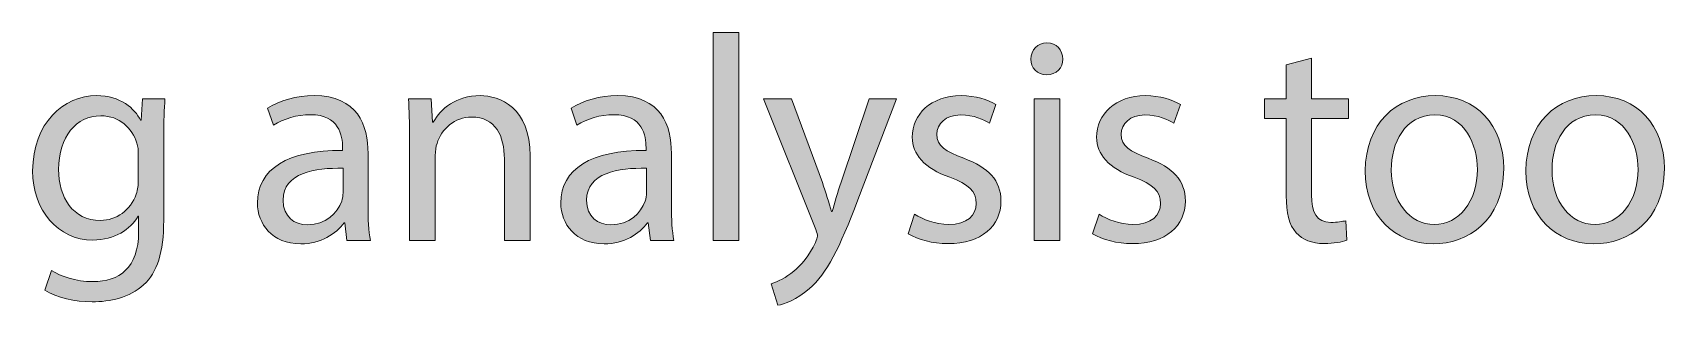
# Model space of a CAD drawing. Header units: inches. Extents: x 0.1 to 22.4, y -34.4 to -0.1.
# Drawn here: x 15.576 to 17.899, y -7.358 to -6.97 of the extents above; entities that cross this region are included whole.
import ezdxf

# ---------------------------------------------------------------- set-up
doc = ezdxf.new("R2010")
doc.units = ezdxf.units.IN
doc.header["$MEASUREMENT"] = 0
doc.layers.add('Layer 1', color=7, linetype='Continuous')

# ---------------------------------------------------------------- blocks, each defined once
blk = doc.blocks.new('block 9')
at = {"layer": 'Layer 1', "true_color": 0x231f20}
h = blk.add_hatch(color=250, dxfattribs=at)
h.dxf.hatch_style = 2
h.paths.add_polyline_path([(16.5444, -6.9703), (16.5811, -6.9703), (16.5811, -7.2661), (16.5444, -7.2661)])
h = blk.add_hatch(color=250, dxfattribs=at)
h.dxf.hatch_style = 2
edge = h.paths.add_edge_path()
edge.add_spline(control_points=[(17.0423, -7.0078), (17.0427, -7.0203), (17.0336, -7.0303), (17.019, -7.0303), (17.006, -7.0303), (16.9969, -7.0203), (16.9969, -7.0078), (16.9969, -6.9949), (17.0065, -6.9849), (17.0198, -6.9849), (17.0336, -6.9849), (17.0423, -6.9949), (17.0423, -7.0078)], knot_values=[0, 0, 0, 0, 1, 1, 1, 2, 2, 2, 3, 3, 3, 4, 4, 4, 4], degree=3, periodic=1)
h.paths.add_polyline_path([(17.0015, -7.2661), (17.0015, -7.0645), (17.0381, -7.0645), (17.0381, -7.2661)])
h = blk.add_hatch(color=250, dxfattribs=at)
h.dxf.hatch_style = 2
edge = h.paths.add_edge_path()
edge.add_spline(control_points=[(17.3965, -7.0066), (17.3965, -7.0066), (17.3965, -7.0645), (17.3965, -7.0645), (17.3965, -7.0645), (17.449, -7.0645), (17.449, -7.0645), (17.449, -7.0645), (17.449, -7.0924), (17.449, -7.0924), (17.449, -7.0924), (17.3965, -7.0924), (17.3965, -7.0924), (17.3965, -7.0924), (17.3965, -7.2011), (17.3965, -7.2011), (17.3965, -7.2261), (17.4036, -7.2403), (17.424, -7.2403), (17.4336, -7.2403), (17.4406, -7.239), (17.4452, -7.2378), (17.4452, -7.2378), (17.4469, -7.2653), (17.4469, -7.2653), (17.4398, -7.2682), (17.4285, -7.2703), (17.4144, -7.2703), (17.3973, -7.2703), (17.3835, -7.2649), (17.3748, -7.2549), (17.3644, -7.244), (17.3606, -7.2261), (17.3606, -7.2024), (17.3606, -7.2024), (17.3606, -7.0924), (17.3606, -7.0924), (17.3606, -7.0924), (17.3294, -7.0924), (17.3294, -7.0924), (17.3294, -7.0924), (17.3294, -7.0645), (17.3294, -7.0645), (17.3294, -7.0645), (17.3606, -7.0645), (17.3606, -7.0645), (17.3606, -7.0645), (17.3606, -7.0161), (17.3606, -7.0161), (17.3606, -7.0161), (17.3965, -7.0066), (17.3965, -7.0066)], knot_values=[0, 0, 0, 0, 1, 1, 1, 2, 2, 2, 3, 3, 3, 4, 4, 4, 5, 5, 5, 6, 6, 6, 7, 7, 7, 8, 8, 8, 9, 9, 9, 10, 10, 10, 11, 11, 11, 12, 12, 12, 13, 13, 13, 14, 14, 14, 15, 15, 15, 16, 16, 16, 17, 17, 17, 17], degree=3, periodic=1)
h = blk.add_hatch(color=250, dxfattribs=at)
h.dxf.hatch_style = 2
edge = h.paths.add_edge_path()
edge.add_spline(control_points=[(15.764, -7.0645), (15.7632, -7.0791), (15.7623, -7.0953), (15.7623, -7.1199), (15.7623, -7.1199), (15.7623, -7.237), (15.7623, -7.237), (15.7623, -7.2832), (15.7531, -7.3115), (15.7336, -7.329), (15.714, -7.3474), (15.6857, -7.3532), (15.6602, -7.3532), (15.6361, -7.3532), (15.6094, -7.3474), (15.5932, -7.3365), (15.5932, -7.3365), (15.6023, -7.3086), (15.6023, -7.3086), (15.6157, -7.317), (15.6365, -7.3245), (15.6615, -7.3245), (15.699, -7.3245), (15.7265, -7.3049), (15.7265, -7.254), (15.7265, -7.254), (15.7265, -7.2315), (15.7265, -7.2315), (15.7265, -7.2315), (15.7257, -7.2315), (15.7257, -7.2315), (15.7144, -7.2503), (15.6927, -7.2653), (15.6615, -7.2653), (15.6115, -7.2653), (15.5757, -7.2228), (15.5757, -7.167), (15.5757, -7.0986), (15.6202, -7.0599), (15.6665, -7.0599), (15.7015, -7.0599), (15.7206, -7.0782), (15.7294, -7.0949), (15.7294, -7.0949), (15.7302, -7.0949), (15.7302, -7.0949), (15.7302, -7.0949), (15.7319, -7.0645), (15.7319, -7.0645), (15.7319, -7.0645), (15.764, -7.0645), (15.764, -7.0645)], knot_values=[0, 0, 0, 0, 1, 1, 1, 2, 2, 2, 3, 3, 3, 4, 4, 4, 5, 5, 5, 6, 6, 6, 7, 7, 7, 8, 8, 8, 9, 9, 9, 10, 10, 10, 11, 11, 11, 12, 12, 12, 13, 13, 13, 14, 14, 14, 15, 15, 15, 16, 16, 16, 17, 17, 17, 17], degree=3, periodic=1)
edge = h.paths.add_edge_path()
edge.add_spline(control_points=[(15.7261, -7.144), (15.7261, -7.1378), (15.7257, -7.1324), (15.724, -7.1274), (15.7173, -7.1061), (15.6994, -7.0886), (15.6727, -7.0886), (15.6377, -7.0886), (15.6127, -7.1182), (15.6127, -7.1649), (15.6127, -7.2045), (15.6327, -7.2374), (15.6723, -7.2374), (15.6948, -7.2374), (15.7152, -7.2232), (15.7232, -7.1999), (15.7252, -7.1936), (15.7261, -7.1865), (15.7261, -7.1803), (15.7261, -7.1803), (15.7261, -7.144), (15.7261, -7.144)], knot_values=[0, 0, 0, 0, 1, 1, 1, 2, 2, 2, 3, 3, 3, 4, 4, 4, 5, 5, 5, 6, 6, 6, 7, 7, 7, 7], degree=3, periodic=1)
h = blk.add_hatch(color=250, dxfattribs=at)
h.dxf.hatch_style = 2
edge = h.paths.add_edge_path()
edge.add_spline(control_points=[(16.0232, -7.2661), (16.0232, -7.2661), (16.0202, -7.2407), (16.0202, -7.2407), (16.0202, -7.2407), (16.019, -7.2407), (16.019, -7.2407), (16.0077, -7.2565), (15.9861, -7.2707), (15.9573, -7.2707), (15.9165, -7.2707), (15.8957, -7.242), (15.8957, -7.2128), (15.8957, -7.164), (15.939, -7.1374), (16.0169, -7.1378), (16.0169, -7.1378), (16.0169, -7.1336), (16.0169, -7.1336), (16.0169, -7.117), (16.0123, -7.087), (15.9711, -7.087), (15.9523, -7.087), (15.9327, -7.0928), (15.9186, -7.102), (15.9186, -7.102), (15.9102, -7.0778), (15.9102, -7.0778), (15.9269, -7.067), (15.9511, -7.0599), (15.9765, -7.0599), (16.0382, -7.0599), (16.0532, -7.102), (16.0532, -7.1424), (16.0532, -7.1424), (16.0532, -7.2178), (16.0532, -7.2178), (16.0532, -7.2353), (16.054, -7.2524), (16.0565, -7.2661), (16.0565, -7.2661), (16.0232, -7.2661), (16.0232, -7.2661)], knot_values=[0, 0, 0, 0, 1, 1, 1, 2, 2, 2, 3, 3, 3, 4, 4, 4, 5, 5, 5, 6, 6, 6, 7, 7, 7, 8, 8, 8, 9, 9, 9, 10, 10, 10, 11, 11, 11, 12, 12, 12, 13, 13, 13, 14, 14, 14, 14], degree=3, periodic=1)
edge = h.paths.add_edge_path()
edge.add_spline(control_points=[(16.0177, -7.1632), (15.9777, -7.1624), (15.9323, -7.1695), (15.9323, -7.2086), (15.9323, -7.2324), (15.9482, -7.2436), (15.9669, -7.2436), (15.9932, -7.2436), (16.0098, -7.227), (16.0157, -7.2099), (16.0169, -7.2061), (16.0177, -7.202), (16.0177, -7.1982), (16.0177, -7.1982), (16.0177, -7.1632), (16.0177, -7.1632)], knot_values=[0, 0, 0, 0, 1, 1, 1, 2, 2, 2, 3, 3, 3, 4, 4, 4, 5, 5, 5, 5], degree=3, periodic=1)
h = blk.add_hatch(color=250, dxfattribs=at)
h.dxf.hatch_style = 2
edge = h.paths.add_edge_path()
edge.add_spline(control_points=[(16.1123, -7.1191), (16.1123, -7.0982), (16.1119, -7.0811), (16.1107, -7.0645), (16.1107, -7.0645), (16.1432, -7.0645), (16.1432, -7.0645), (16.1432, -7.0645), (16.1452, -7.0978), (16.1452, -7.0978), (16.1452, -7.0978), (16.1461, -7.0978), (16.1461, -7.0978), (16.1561, -7.0786), (16.1794, -7.0599), (16.2127, -7.0599), (16.2407, -7.0599), (16.284, -7.0766), (16.284, -7.1457), (16.284, -7.1457), (16.284, -7.2661), (16.284, -7.2661), (16.284, -7.2661), (16.2473, -7.2661), (16.2473, -7.2661), (16.2473, -7.2661), (16.2473, -7.1499), (16.2473, -7.1499), (16.2473, -7.1174), (16.2352, -7.0903), (16.2007, -7.0903), (16.1765, -7.0903), (16.1577, -7.1074), (16.1515, -7.1278), (16.1498, -7.1324), (16.149, -7.1386), (16.149, -7.1449), (16.149, -7.1449), (16.149, -7.2661), (16.149, -7.2661), (16.149, -7.2661), (16.1123, -7.2661), (16.1123, -7.2661), (16.1123, -7.2661), (16.1123, -7.1191), (16.1123, -7.1191)], knot_values=[0, 0, 0, 0, 1, 1, 1, 2, 2, 2, 3, 3, 3, 4, 4, 4, 5, 5, 5, 6, 6, 6, 7, 7, 7, 8, 8, 8, 9, 9, 9, 10, 10, 10, 11, 11, 11, 12, 12, 12, 13, 13, 13, 14, 14, 14, 15, 15, 15, 15], degree=3, periodic=1)
h = blk.add_hatch(color=250, dxfattribs=at)
h.dxf.hatch_style = 2
edge = h.paths.add_edge_path()
edge.add_spline(control_points=[(16.4552, -7.2661), (16.4552, -7.2661), (16.4523, -7.2407), (16.4523, -7.2407), (16.4523, -7.2407), (16.4511, -7.2407), (16.4511, -7.2407), (16.4398, -7.2565), (16.4181, -7.2707), (16.3894, -7.2707), (16.3486, -7.2707), (16.3277, -7.242), (16.3277, -7.2128), (16.3277, -7.164), (16.3711, -7.1374), (16.449, -7.1378), (16.449, -7.1378), (16.449, -7.1336), (16.449, -7.1336), (16.449, -7.117), (16.4444, -7.087), (16.4031, -7.087), (16.3844, -7.087), (16.3648, -7.0928), (16.3507, -7.102), (16.3507, -7.102), (16.3423, -7.0778), (16.3423, -7.0778), (16.359, -7.067), (16.3832, -7.0599), (16.4086, -7.0599), (16.4702, -7.0599), (16.4852, -7.102), (16.4852, -7.1424), (16.4852, -7.1424), (16.4852, -7.2178), (16.4852, -7.2178), (16.4852, -7.2353), (16.4861, -7.2524), (16.4886, -7.2661), (16.4886, -7.2661), (16.4552, -7.2661), (16.4552, -7.2661)], knot_values=[0, 0, 0, 0, 1, 1, 1, 2, 2, 2, 3, 3, 3, 4, 4, 4, 5, 5, 5, 6, 6, 6, 7, 7, 7, 8, 8, 8, 9, 9, 9, 10, 10, 10, 11, 11, 11, 12, 12, 12, 13, 13, 13, 14, 14, 14, 14], degree=3, periodic=1)
edge = h.paths.add_edge_path()
edge.add_spline(control_points=[(16.4498, -7.1632), (16.4098, -7.1624), (16.3644, -7.1695), (16.3644, -7.2086), (16.3644, -7.2324), (16.3802, -7.2436), (16.399, -7.2436), (16.4252, -7.2436), (16.4419, -7.227), (16.4477, -7.2099), (16.449, -7.2061), (16.4498, -7.202), (16.4498, -7.1982), (16.4498, -7.1982), (16.4498, -7.1632), (16.4498, -7.1632)], knot_values=[0, 0, 0, 0, 1, 1, 1, 2, 2, 2, 3, 3, 3, 4, 4, 4, 5, 5, 5, 5], degree=3, periodic=1)
h = blk.add_hatch(color=250, dxfattribs=at)
h.dxf.hatch_style = 2
edge = h.paths.add_edge_path()
edge.add_spline(control_points=[(16.8315, -7.2286), (16.8423, -7.2357), (16.8615, -7.2432), (16.8798, -7.2432), (16.9065, -7.2432), (16.919, -7.2299), (16.919, -7.2132), (16.919, -7.1957), (16.9086, -7.1861), (16.8815, -7.1761), (16.8452, -7.1632), (16.8281, -7.1432), (16.8281, -7.1191), (16.8281, -7.0865), (16.8544, -7.0599), (16.8977, -7.0599), (16.9181, -7.0599), (16.936, -7.0657), (16.9473, -7.0724), (16.9473, -7.0724), (16.9381, -7.0991), (16.9381, -7.0991), (16.9302, -7.094), (16.9156, -7.0874), (16.8969, -7.0874), (16.8752, -7.0874), (16.8631, -7.0999), (16.8631, -7.1149), (16.8631, -7.1316), (16.8752, -7.1391), (16.9015, -7.149), (16.9365, -7.1624), (16.9544, -7.1799), (16.9544, -7.2099), (16.9544, -7.2453), (16.9269, -7.2703), (16.879, -7.2703), (16.8569, -7.2703), (16.8365, -7.2649), (16.8223, -7.2565), (16.8223, -7.2565), (16.8315, -7.2286), (16.8315, -7.2286)], knot_values=[0, 0, 0, 0, 1, 1, 1, 2, 2, 2, 3, 3, 3, 4, 4, 4, 5, 5, 5, 6, 6, 6, 7, 7, 7, 8, 8, 8, 9, 9, 9, 10, 10, 10, 11, 11, 11, 12, 12, 12, 13, 13, 13, 14, 14, 14, 14], degree=3, periodic=1)
h = blk.add_hatch(color=250, dxfattribs=at)
h.dxf.hatch_style = 2
edge = h.paths.add_edge_path()
edge.add_spline(control_points=[(17.094, -7.2286), (17.1048, -7.2357), (17.124, -7.2432), (17.1423, -7.2432), (17.169, -7.2432), (17.1815, -7.2299), (17.1815, -7.2132), (17.1815, -7.1957), (17.171, -7.1861), (17.144, -7.1761), (17.1077, -7.1632), (17.0906, -7.1432), (17.0906, -7.1191), (17.0906, -7.0865), (17.1169, -7.0599), (17.1602, -7.0599), (17.1806, -7.0599), (17.1985, -7.0657), (17.2098, -7.0724), (17.2098, -7.0724), (17.2006, -7.0991), (17.2006, -7.0991), (17.1927, -7.094), (17.1781, -7.0874), (17.1594, -7.0874), (17.1377, -7.0874), (17.1256, -7.0999), (17.1256, -7.1149), (17.1256, -7.1316), (17.1377, -7.1391), (17.164, -7.149), (17.199, -7.1624), (17.2169, -7.1799), (17.2169, -7.2099), (17.2169, -7.2453), (17.1894, -7.2703), (17.1415, -7.2703), (17.1194, -7.2703), (17.099, -7.2649), (17.0848, -7.2565), (17.0848, -7.2565), (17.094, -7.2286), (17.094, -7.2286)], knot_values=[0, 0, 0, 0, 1, 1, 1, 2, 2, 2, 3, 3, 3, 4, 4, 4, 5, 5, 5, 6, 6, 6, 7, 7, 7, 8, 8, 8, 9, 9, 9, 10, 10, 10, 11, 11, 11, 12, 12, 12, 13, 13, 13, 14, 14, 14, 14], degree=3, periodic=1)
h = blk.add_hatch(color=250, dxfattribs=at)
h.dxf.hatch_style = 2
edge = h.paths.add_edge_path()
edge.add_spline(control_points=[(17.6702, -7.1636), (17.6702, -7.2382), (17.6185, -7.2707), (17.5698, -7.2707), (17.5152, -7.2707), (17.4731, -7.2307), (17.4731, -7.167), (17.4731, -7.0995), (17.5173, -7.0599), (17.5731, -7.0599), (17.631, -7.0599), (17.6702, -7.102), (17.6702, -7.1636)], knot_values=[0, 0, 0, 0, 1, 1, 1, 2, 2, 2, 3, 3, 3, 4, 4, 4, 4], degree=3, periodic=1)
edge = h.paths.add_edge_path()
edge.add_spline(control_points=[(17.5102, -7.1657), (17.5102, -7.2099), (17.5356, -7.2432), (17.5715, -7.2432), (17.6065, -7.2432), (17.6327, -7.2103), (17.6327, -7.1649), (17.6327, -7.1307), (17.6156, -7.0874), (17.5723, -7.0874), (17.529, -7.0874), (17.5102, -7.1274), (17.5102, -7.1657)], knot_values=[0, 0, 0, 0, 1, 1, 1, 2, 2, 2, 3, 3, 3, 4, 4, 4, 4], degree=3, periodic=1)
h = blk.add_hatch(color=250, dxfattribs=at)
h.dxf.hatch_style = 2
edge = h.paths.add_edge_path()
edge.add_spline(control_points=[(17.899, -7.1636), (17.899, -7.2382), (17.8473, -7.2707), (17.7985, -7.2707), (17.744, -7.2707), (17.7019, -7.2307), (17.7019, -7.167), (17.7019, -7.0995), (17.746, -7.0599), (17.8019, -7.0599), (17.8598, -7.0599), (17.899, -7.102), (17.899, -7.1636)], knot_values=[0, 0, 0, 0, 1, 1, 1, 2, 2, 2, 3, 3, 3, 4, 4, 4, 4], degree=3, periodic=1)
edge = h.paths.add_edge_path()
edge.add_spline(control_points=[(17.739, -7.1657), (17.739, -7.2099), (17.7644, -7.2432), (17.8002, -7.2432), (17.8352, -7.2432), (17.8615, -7.2103), (17.8615, -7.1649), (17.8615, -7.1307), (17.8444, -7.0874), (17.801, -7.0874), (17.7577, -7.0874), (17.739, -7.1274), (17.739, -7.1657)], knot_values=[0, 0, 0, 0, 1, 1, 1, 2, 2, 2, 3, 3, 3, 4, 4, 4, 4], degree=3, periodic=1)
h = blk.add_hatch(color=250, dxfattribs=at)
h.dxf.hatch_style = 2
edge = h.paths.add_edge_path()
edge.add_spline(control_points=[(16.6561, -7.0645), (16.6561, -7.0645), (16.7002, -7.1836), (16.7002, -7.1836), (16.7048, -7.197), (16.7098, -7.2128), (16.7131, -7.2249), (16.7131, -7.2249), (16.714, -7.2249), (16.714, -7.2249), (16.7177, -7.2128), (16.7219, -7.1974), (16.7269, -7.1828), (16.7269, -7.1828), (16.7669, -7.0645), (16.7669, -7.0645), (16.7669, -7.0645), (16.8056, -7.0645), (16.8056, -7.0645), (16.8056, -7.0645), (16.7507, -7.2082), (16.7507, -7.2082), (16.7244, -7.2774), (16.7065, -7.3128), (16.6815, -7.3345), (16.6636, -7.3503), (16.6456, -7.3565), (16.6365, -7.3582), (16.6365, -7.3582), (16.6273, -7.3274), (16.6273, -7.3274), (16.6365, -7.3245), (16.6486, -7.3186), (16.6594, -7.3095), (16.6694, -7.3015), (16.6819, -7.2874), (16.6902, -7.2686), (16.6919, -7.2649), (16.6931, -7.262), (16.6931, -7.2599), (16.6931, -7.2578), (16.6923, -7.2549), (16.6906, -7.2503), (16.6906, -7.2503), (16.6161, -7.0645), (16.6161, -7.0645), (16.6161, -7.0645), (16.6561, -7.0645), (16.6561, -7.0645)], knot_values=[0, 0, 0, 0, 1, 1, 1, 2, 2, 2, 3, 3, 3, 4, 4, 4, 5, 5, 5, 6, 6, 6, 7, 7, 7, 8, 8, 8, 9, 9, 9, 10, 10, 10, 11, 11, 11, 12, 12, 12, 13, 13, 13, 14, 14, 14, 15, 15, 15, 16, 16, 16, 16], degree=3, periodic=1)
at = {"layer": 'Layer 1', "lineweight": 0}
for points in [[(16.5444, -6.9703), (16.5811, -6.9703), (16.5811, -7.2661), (16.5444, -7.2661), (16.5444, -6.9703)], [(17.0015, -7.2661), (17.0015, -7.0645), (17.0381, -7.0645), (17.0381, -7.2661), (17.0015, -7.2661)]]:
    blk.add_lwpolyline(points, dxfattribs=at)
for points, knots in [([(17.0423, -7.0078), (17.0427, -7.0203), (17.0336, -7.0303), (17.019, -7.0303), (17.006, -7.0303), (16.9969, -7.0203), (16.9969, -7.0078), (16.9969, -6.9949), (17.0065, -6.9849), (17.0198, -6.9849), (17.0336, -6.9849), (17.0423, -6.9949), (17.0423, -7.0078)], [0, 0, 0, 0, 1, 1, 1, 2, 2, 2, 3, 3, 3, 4, 4, 4, 4]), ([(17.3965, -7.0066), (17.3965, -7.0066), (17.3965, -7.0645), (17.3965, -7.0645), (17.3965, -7.0645), (17.449, -7.0645), (17.449, -7.0645), (17.449, -7.0645), (17.449, -7.0924), (17.449, -7.0924), (17.449, -7.0924), (17.3965, -7.0924), (17.3965, -7.0924), (17.3965, -7.0924), (17.3965, -7.2011), (17.3965, -7.2011), (17.3965, -7.2261), (17.4036, -7.2403), (17.424, -7.2403), (17.4336, -7.2403), (17.4406, -7.239), (17.4452, -7.2378), (17.4452, -7.2378), (17.4469, -7.2653), (17.4469, -7.2653), (17.4398, -7.2682), (17.4285, -7.2703), (17.4144, -7.2703), (17.3973, -7.2703), (17.3835, -7.2649), (17.3748, -7.2549), (17.3644, -7.244), (17.3606, -7.2261), (17.3606, -7.2024), (17.3606, -7.2024), (17.3606, -7.0924), (17.3606, -7.0924), (17.3606, -7.0924), (17.3294, -7.0924), (17.3294, -7.0924), (17.3294, -7.0924), (17.3294, -7.0645), (17.3294, -7.0645), (17.3294, -7.0645), (17.3606, -7.0645), (17.3606, -7.0645), (17.3606, -7.0645), (17.3606, -7.0161), (17.3606, -7.0161), (17.3606, -7.0161), (17.3965, -7.0066), (17.3965, -7.0066)], [0, 0, 0, 0, 1, 1, 1, 2, 2, 2, 3, 3, 3, 4, 4, 4, 5, 5, 5, 6, 6, 6, 7, 7, 7, 8, 8, 8, 9, 9, 9, 10, 10, 10, 11, 11, 11, 12, 12, 12, 13, 13, 13, 14, 14, 14, 15, 15, 15, 16, 16, 16, 17, 17, 17, 17]), ([(15.764, -7.0645), (15.7632, -7.0791), (15.7623, -7.0953), (15.7623, -7.1199), (15.7623, -7.1199), (15.7623, -7.237), (15.7623, -7.237), (15.7623, -7.2832), (15.7531, -7.3115), (15.7336, -7.329), (15.714, -7.3474), (15.6857, -7.3532), (15.6602, -7.3532), (15.6361, -7.3532), (15.6094, -7.3474), (15.5932, -7.3365), (15.5932, -7.3365), (15.6023, -7.3086), (15.6023, -7.3086), (15.6157, -7.317), (15.6365, -7.3245), (15.6615, -7.3245), (15.699, -7.3245), (15.7265, -7.3049), (15.7265, -7.254), (15.7265, -7.254), (15.7265, -7.2315), (15.7265, -7.2315), (15.7265, -7.2315), (15.7257, -7.2315), (15.7257, -7.2315), (15.7144, -7.2503), (15.6927, -7.2653), (15.6615, -7.2653), (15.6115, -7.2653), (15.5757, -7.2228), (15.5757, -7.167), (15.5757, -7.0986), (15.6202, -7.0599), (15.6665, -7.0599), (15.7015, -7.0599), (15.7206, -7.0782), (15.7294, -7.0949), (15.7294, -7.0949), (15.7302, -7.0949), (15.7302, -7.0949), (15.7302, -7.0949), (15.7319, -7.0645), (15.7319, -7.0645), (15.7319, -7.0645), (15.764, -7.0645), (15.764, -7.0645)], [0, 0, 0, 0, 1, 1, 1, 2, 2, 2, 3, 3, 3, 4, 4, 4, 5, 5, 5, 6, 6, 6, 7, 7, 7, 8, 8, 8, 9, 9, 9, 10, 10, 10, 11, 11, 11, 12, 12, 12, 13, 13, 13, 14, 14, 14, 15, 15, 15, 16, 16, 16, 17, 17, 17, 17]), ([(16.0232, -7.2661), (16.0232, -7.2661), (16.0202, -7.2407), (16.0202, -7.2407), (16.0202, -7.2407), (16.019, -7.2407), (16.019, -7.2407), (16.0077, -7.2565), (15.9861, -7.2707), (15.9573, -7.2707), (15.9165, -7.2707), (15.8957, -7.242), (15.8957, -7.2128), (15.8957, -7.164), (15.939, -7.1374), (16.0169, -7.1378), (16.0169, -7.1378), (16.0169, -7.1336), (16.0169, -7.1336), (16.0169, -7.117), (16.0123, -7.087), (15.9711, -7.087), (15.9523, -7.087), (15.9327, -7.0928), (15.9186, -7.102), (15.9186, -7.102), (15.9102, -7.0778), (15.9102, -7.0778), (15.9269, -7.067), (15.9511, -7.0599), (15.9765, -7.0599), (16.0382, -7.0599), (16.0532, -7.102), (16.0532, -7.1424), (16.0532, -7.1424), (16.0532, -7.2178), (16.0532, -7.2178), (16.0532, -7.2353), (16.054, -7.2524), (16.0565, -7.2661), (16.0565, -7.2661), (16.0232, -7.2661), (16.0232, -7.2661)], [0, 0, 0, 0, 1, 1, 1, 2, 2, 2, 3, 3, 3, 4, 4, 4, 5, 5, 5, 6, 6, 6, 7, 7, 7, 8, 8, 8, 9, 9, 9, 10, 10, 10, 11, 11, 11, 12, 12, 12, 13, 13, 13, 14, 14, 14, 14]), ([(16.1123, -7.1191), (16.1123, -7.0982), (16.1119, -7.0811), (16.1107, -7.0645), (16.1107, -7.0645), (16.1432, -7.0645), (16.1432, -7.0645), (16.1432, -7.0645), (16.1452, -7.0978), (16.1452, -7.0978), (16.1452, -7.0978), (16.1461, -7.0978), (16.1461, -7.0978), (16.1561, -7.0786), (16.1794, -7.0599), (16.2127, -7.0599), (16.2407, -7.0599), (16.284, -7.0766), (16.284, -7.1457), (16.284, -7.1457), (16.284, -7.2661), (16.284, -7.2661), (16.284, -7.2661), (16.2473, -7.2661), (16.2473, -7.2661), (16.2473, -7.2661), (16.2473, -7.1499), (16.2473, -7.1499), (16.2473, -7.1174), (16.2352, -7.0903), (16.2007, -7.0903), (16.1765, -7.0903), (16.1577, -7.1074), (16.1515, -7.1278), (16.1498, -7.1324), (16.149, -7.1386), (16.149, -7.1449), (16.149, -7.1449), (16.149, -7.2661), (16.149, -7.2661), (16.149, -7.2661), (16.1123, -7.2661), (16.1123, -7.2661), (16.1123, -7.2661), (16.1123, -7.1191), (16.1123, -7.1191)], [0, 0, 0, 0, 1, 1, 1, 2, 2, 2, 3, 3, 3, 4, 4, 4, 5, 5, 5, 6, 6, 6, 7, 7, 7, 8, 8, 8, 9, 9, 9, 10, 10, 10, 11, 11, 11, 12, 12, 12, 13, 13, 13, 14, 14, 14, 15, 15, 15, 15]), ([(16.4552, -7.2661), (16.4552, -7.2661), (16.4523, -7.2407), (16.4523, -7.2407), (16.4523, -7.2407), (16.4511, -7.2407), (16.4511, -7.2407), (16.4398, -7.2565), (16.4181, -7.2707), (16.3894, -7.2707), (16.3486, -7.2707), (16.3277, -7.242), (16.3277, -7.2128), (16.3277, -7.164), (16.3711, -7.1374), (16.449, -7.1378), (16.449, -7.1378), (16.449, -7.1336), (16.449, -7.1336), (16.449, -7.117), (16.4444, -7.087), (16.4031, -7.087), (16.3844, -7.087), (16.3648, -7.0928), (16.3507, -7.102), (16.3507, -7.102), (16.3423, -7.0778), (16.3423, -7.0778), (16.359, -7.067), (16.3832, -7.0599), (16.4086, -7.0599), (16.4702, -7.0599), (16.4852, -7.102), (16.4852, -7.1424), (16.4852, -7.1424), (16.4852, -7.2178), (16.4852, -7.2178), (16.4852, -7.2353), (16.4861, -7.2524), (16.4886, -7.2661), (16.4886, -7.2661), (16.4552, -7.2661), (16.4552, -7.2661)], [0, 0, 0, 0, 1, 1, 1, 2, 2, 2, 3, 3, 3, 4, 4, 4, 5, 5, 5, 6, 6, 6, 7, 7, 7, 8, 8, 8, 9, 9, 9, 10, 10, 10, 11, 11, 11, 12, 12, 12, 13, 13, 13, 14, 14, 14, 14]), ([(16.8315, -7.2286), (16.8423, -7.2357), (16.8615, -7.2432), (16.8798, -7.2432), (16.9065, -7.2432), (16.919, -7.2299), (16.919, -7.2132), (16.919, -7.1957), (16.9086, -7.1861), (16.8815, -7.1761), (16.8452, -7.1632), (16.8281, -7.1432), (16.8281, -7.1191), (16.8281, -7.0865), (16.8544, -7.0599), (16.8977, -7.0599), (16.9181, -7.0599), (16.936, -7.0657), (16.9473, -7.0724), (16.9473, -7.0724), (16.9381, -7.0991), (16.9381, -7.0991), (16.9302, -7.094), (16.9156, -7.0874), (16.8969, -7.0874), (16.8752, -7.0874), (16.8631, -7.0999), (16.8631, -7.1149), (16.8631, -7.1316), (16.8752, -7.1391), (16.9015, -7.149), (16.9365, -7.1624), (16.9544, -7.1799), (16.9544, -7.2099), (16.9544, -7.2453), (16.9269, -7.2703), (16.879, -7.2703), (16.8569, -7.2703), (16.8365, -7.2649), (16.8223, -7.2565), (16.8223, -7.2565), (16.8315, -7.2286), (16.8315, -7.2286)], [0, 0, 0, 0, 1, 1, 1, 2, 2, 2, 3, 3, 3, 4, 4, 4, 5, 5, 5, 6, 6, 6, 7, 7, 7, 8, 8, 8, 9, 9, 9, 10, 10, 10, 11, 11, 11, 12, 12, 12, 13, 13, 13, 14, 14, 14, 14]), ([(17.094, -7.2286), (17.1048, -7.2357), (17.124, -7.2432), (17.1423, -7.2432), (17.169, -7.2432), (17.1815, -7.2299), (17.1815, -7.2132), (17.1815, -7.1957), (17.171, -7.1861), (17.144, -7.1761), (17.1077, -7.1632), (17.0906, -7.1432), (17.0906, -7.1191), (17.0906, -7.0865), (17.1169, -7.0599), (17.1602, -7.0599), (17.1806, -7.0599), (17.1985, -7.0657), (17.2098, -7.0724), (17.2098, -7.0724), (17.2006, -7.0991), (17.2006, -7.0991), (17.1927, -7.094), (17.1781, -7.0874), (17.1594, -7.0874), (17.1377, -7.0874), (17.1256, -7.0999), (17.1256, -7.1149), (17.1256, -7.1316), (17.1377, -7.1391), (17.164, -7.149), (17.199, -7.1624), (17.2169, -7.1799), (17.2169, -7.2099), (17.2169, -7.2453), (17.1894, -7.2703), (17.1415, -7.2703), (17.1194, -7.2703), (17.099, -7.2649), (17.0848, -7.2565), (17.0848, -7.2565), (17.094, -7.2286), (17.094, -7.2286)], [0, 0, 0, 0, 1, 1, 1, 2, 2, 2, 3, 3, 3, 4, 4, 4, 5, 5, 5, 6, 6, 6, 7, 7, 7, 8, 8, 8, 9, 9, 9, 10, 10, 10, 11, 11, 11, 12, 12, 12, 13, 13, 13, 14, 14, 14, 14]), ([(17.6702, -7.1636), (17.6702, -7.2382), (17.6185, -7.2707), (17.5698, -7.2707), (17.5152, -7.2707), (17.4731, -7.2307), (17.4731, -7.167), (17.4731, -7.0995), (17.5173, -7.0599), (17.5731, -7.0599), (17.631, -7.0599), (17.6702, -7.102), (17.6702, -7.1636)], [0, 0, 0, 0, 1, 1, 1, 2, 2, 2, 3, 3, 3, 4, 4, 4, 4]), ([(17.899, -7.1636), (17.899, -7.2382), (17.8473, -7.2707), (17.7985, -7.2707), (17.744, -7.2707), (17.7019, -7.2307), (17.7019, -7.167), (17.7019, -7.0995), (17.746, -7.0599), (17.8019, -7.0599), (17.8598, -7.0599), (17.899, -7.102), (17.899, -7.1636)], [0, 0, 0, 0, 1, 1, 1, 2, 2, 2, 3, 3, 3, 4, 4, 4, 4]), ([(16.6561, -7.0645), (16.6561, -7.0645), (16.7002, -7.1836), (16.7002, -7.1836), (16.7048, -7.197), (16.7098, -7.2128), (16.7131, -7.2249), (16.7131, -7.2249), (16.714, -7.2249), (16.714, -7.2249), (16.7177, -7.2128), (16.7219, -7.1974), (16.7269, -7.1828), (16.7269, -7.1828), (16.7669, -7.0645), (16.7669, -7.0645), (16.7669, -7.0645), (16.8056, -7.0645), (16.8056, -7.0645), (16.8056, -7.0645), (16.7507, -7.2082), (16.7507, -7.2082), (16.7244, -7.2774), (16.7065, -7.3128), (16.6815, -7.3345), (16.6636, -7.3503), (16.6456, -7.3565), (16.6365, -7.3582), (16.6365, -7.3582), (16.6273, -7.3274), (16.6273, -7.3274), (16.6365, -7.3245), (16.6486, -7.3186), (16.6594, -7.3095), (16.6694, -7.3015), (16.6819, -7.2874), (16.6902, -7.2686), (16.6919, -7.2649), (16.6931, -7.262), (16.6931, -7.2599), (16.6931, -7.2578), (16.6923, -7.2549), (16.6906, -7.2503), (16.6906, -7.2503), (16.6161, -7.0645), (16.6161, -7.0645), (16.6161, -7.0645), (16.6561, -7.0645), (16.6561, -7.0645)], [0, 0, 0, 0, 1, 1, 1, 2, 2, 2, 3, 3, 3, 4, 4, 4, 5, 5, 5, 6, 6, 6, 7, 7, 7, 8, 8, 8, 9, 9, 9, 10, 10, 10, 11, 11, 11, 12, 12, 12, 13, 13, 13, 14, 14, 14, 15, 15, 15, 16, 16, 16, 16]), ([(15.7261, -7.144), (15.7261, -7.1378), (15.7257, -7.1324), (15.724, -7.1274), (15.7173, -7.1061), (15.6994, -7.0886), (15.6727, -7.0886), (15.6377, -7.0886), (15.6127, -7.1182), (15.6127, -7.1649), (15.6127, -7.2045), (15.6327, -7.2374), (15.6723, -7.2374), (15.6948, -7.2374), (15.7152, -7.2232), (15.7232, -7.1999), (15.7252, -7.1936), (15.7261, -7.1865), (15.7261, -7.1803), (15.7261, -7.1803), (15.7261, -7.144), (15.7261, -7.144)], [0, 0, 0, 0, 1, 1, 1, 2, 2, 2, 3, 3, 3, 4, 4, 4, 5, 5, 5, 6, 6, 6, 7, 7, 7, 7]), ([(17.5102, -7.1657), (17.5102, -7.2099), (17.5356, -7.2432), (17.5715, -7.2432), (17.6065, -7.2432), (17.6327, -7.2103), (17.6327, -7.1649), (17.6327, -7.1307), (17.6156, -7.0874), (17.5723, -7.0874), (17.529, -7.0874), (17.5102, -7.1274), (17.5102, -7.1657)], [0, 0, 0, 0, 1, 1, 1, 2, 2, 2, 3, 3, 3, 4, 4, 4, 4]), ([(17.739, -7.1657), (17.739, -7.2099), (17.7644, -7.2432), (17.8002, -7.2432), (17.8352, -7.2432), (17.8615, -7.2103), (17.8615, -7.1649), (17.8615, -7.1307), (17.8444, -7.0874), (17.801, -7.0874), (17.7577, -7.0874), (17.739, -7.1274), (17.739, -7.1657)], [0, 0, 0, 0, 1, 1, 1, 2, 2, 2, 3, 3, 3, 4, 4, 4, 4]), ([(16.0177, -7.1632), (15.9777, -7.1624), (15.9323, -7.1695), (15.9323, -7.2086), (15.9323, -7.2324), (15.9482, -7.2436), (15.9669, -7.2436), (15.9932, -7.2436), (16.0098, -7.227), (16.0157, -7.2099), (16.0169, -7.2061), (16.0177, -7.202), (16.0177, -7.1982), (16.0177, -7.1982), (16.0177, -7.1632), (16.0177, -7.1632)], [0, 0, 0, 0, 1, 1, 1, 2, 2, 2, 3, 3, 3, 4, 4, 4, 5, 5, 5, 5]), ([(16.4498, -7.1632), (16.4098, -7.1624), (16.3644, -7.1695), (16.3644, -7.2086), (16.3644, -7.2324), (16.3802, -7.2436), (16.399, -7.2436), (16.4252, -7.2436), (16.4419, -7.227), (16.4477, -7.2099), (16.449, -7.2061), (16.4498, -7.202), (16.4498, -7.1982), (16.4498, -7.1982), (16.4498, -7.1632), (16.4498, -7.1632)], [0, 0, 0, 0, 1, 1, 1, 2, 2, 2, 3, 3, 3, 4, 4, 4, 5, 5, 5, 5])]:
    blk.add_open_spline(points, degree=3, knots=knots, dxfattribs=at)

msp = doc.modelspace()

# ---------------------------------------------------------------- block references
at = {"layer": 'Layer 1'}
msp.add_blockref('block 9', (0, 0), dxfattribs=at)

doc.saveas('drawing.dxf')
